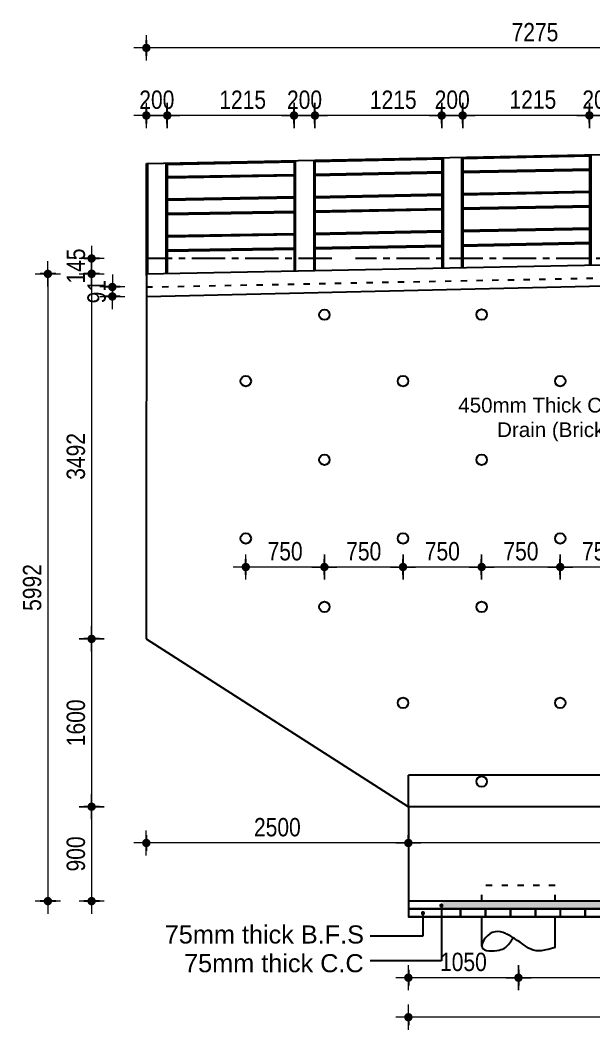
# Model space of a CAD drawing. Header units: millimetres. Extents: x -44822 to 222670, y -173707 to 25116.
# Drawn here: x -14387 to -8914, y 2751 to 12376 of the extents above; entities that cross this region are included whole.
import ezdxf

# ---------------------------------------------------------------- set-up
doc = ezdxf.new("R2010")
doc.units = ezdxf.units.MM
doc.header["$LTSCALE"] = 5
doc.header["$PDMODE"] = 2
doc.linetypes.add('ACAD_ISO03W100', pattern=[30, 12, -18])
doc.linetypes.add('CENTER', pattern=[50.8, 31.75, -6.35, 6.35, -6.35])
for name, color, linetype in [('Abutment W Line', 200, 'Continuous'), ('Extra Line', 70, 'Continuous'), ('Pile', 11, 'Continuous')]:
    doc.layers.add(name, color=color, linetype=linetype)
for name, color, linetype, lineweight in [('Dimision', 4, 'Continuous', 13), ('hatch', 7, 'Continuous', 0), ('Text', 7, 'Continuous', 0)]:
    doc.layers.add(name, color=color, linetype=linetype, lineweight=lineweight)
doc.styles.get("Standard").update_dxf_attribs({"font": 'ARIALN.TTF'})
doc.styles.add('style1', font='arial.ttf')
doc.dimstyles.new('ISO-125', dxfattribs={"dimtxt": 125, "dimasz": 1.2, "dimexe": 75, "dimexo": 75, "dimgap": 60, "dimtad": 1, "dimdec": 0, "dimtxsty": 'Standard', "dimblk": 'D_TIC', "dimcen": 52.5, "dimclrd": 256, "dimclre": 256, "dimclrt": 256, "dimadec": 0, "dimazin": 0, "dimtfac": 1, "dimtdec": 0, "dimtix": 1, "dimtmove": 0, "dimatfit": 3, "dimldrblk": 'DOT', "dimfxl": 75, "dimfxlon": 1, "dimlwd": -1, "dimarcsym": 0})
doc.dimstyles.get("Standard").update_dxf_attribs({"dimtxt": 250, "dimasz": 150, "dimexe": 80, "dimexo": 70, "dimgap": 30, "dimtad": 1, "dimdec": 0, "dimlfac": -1, "dimzin": 0, "dimdsep": 46, "dimtxsty": 'Standard', "dimcen": 600, "dimadec": 0, "dimazin": 0, "dimtfac": 1, "dimtdec": 0, "dimtix": 1, "dimtofl": 0, "dimtmove": 0, "dimatfit": 3, "dimfxl": 1, "dimtolj": 1, "dimtzin": 0, "dimarcsym": 0})

# ---------------------------------------------------------------- blocks, each defined once
blk = doc.blocks.new('D_TIC')
at = {"layer": 'Dimision', "ltscale": 5}
for p, q in [((0, 60), (0, -60)), ((-60, 0), (60, 0))]:
    blk.add_line(p, q, dxfattribs=at)
at = {"layer": 'Dimision', "ltscale": 5, "const_width": 20}
blk.add_lwpolyline([(-10, 0, 1), (10, 0, 1)], format="xyb", close=True, dxfattribs=at)
blk = doc.blocks.new('*D14')
at = {"layer": 'Defpoints', "color": 0, "lineweight": 50, "ltscale": 5, "transparency": 16777216}
for p in [(-9984.5, 7163), (-9984.5, 6874.4), (-9234.5, 6826.6)]:
    blk.add_point(p, dxfattribs=at)
at = {"layer": 'Dimision', "lineweight": -2, "ltscale": 5, "transparency": 16777216}
for p, q in [((-9984.5, 7088), (-9984.5, 7238)), ((-9234.5, 7088), (-9234.5, 7238))]:
    blk.add_line(p, q, dxfattribs=at)
at = {"layer": 'Dimision', "ltscale": 5, "transparency": 16777216}
blk.add_line((-9236.5, 7163), (-9982.5, 7163), dxfattribs=at)
at = {"layer": 'Dimision', "ltscale": 5, "transparency": 16777216, "xscale": 2, "yscale": 2, "zscale": 2, "rotation": 180}
blk.add_blockref('D_TIC', (-9984.5, 7163), dxfattribs=at)
at = {"layer": 'Dimision', "ltscale": 5, "transparency": 16777216, "xscale": 2, "yscale": 2, "zscale": 2}
blk.add_blockref('D_TIC', (-9234.5, 7163), dxfattribs=at)
at = {"layer": 'Dimision', "ltscale": 5, "transparency": 16777216, "insert": (-9609.5, 7312.4), "char_height": 175, "attachment_point": 5}
blk.add_mtext('750', dxfattribs=at)
blk = doc.blocks.new('_Dot')
at = {"color": 0, "linetype": 'ByBlock', "lineweight": -2}
blk.add_line((-0.5, 0), (-1, 0), dxfattribs=at)
at = {"color": 0, "linetype": 'ByBlock', "const_width": 0.5}
blk.add_lwpolyline([(-0.25, 0, 1), (0.25, 0, 1)], format="xyb", close=True, dxfattribs=at)
blk = doc.blocks.new('*D25')
at = {"layer": 'Defpoints', "color": 0, "lineweight": 50, "ltscale": 5, "transparency": 16777216}
for p in [(-5908.3, 4682.2), (-10683.4, 4532.2), (-10683.4, 4477.6)]:
    blk.add_point(p, dxfattribs=at)
at = {"layer": 'Dimision', "lineweight": -2, "ltscale": 5, "transparency": 16777216}
for p, q in [((-10683.4, 4532.2), (-10683.4, 4607.2)), ((-5908.3, 4607.2), (-5908.3, 4457.2))]:
    blk.add_line(p, q, dxfattribs=at)
at = {"layer": 'Dimision', "ltscale": 5, "transparency": 16777216}
blk.add_line((-5910.3, 4532.2), (-10681.4, 4532.2), dxfattribs=at)
at = {"layer": 'Dimision', "ltscale": 5, "transparency": 16777216, "xscale": 2, "yscale": 2, "zscale": 2, "rotation": 180}
blk.add_blockref('D_TIC', (-10683.4, 4532.2), dxfattribs=at)
at = {"layer": 'Dimision', "ltscale": 5, "transparency": 16777216, "xscale": 2, "yscale": 2, "zscale": 2}
blk.add_blockref('D_TIC', (-5908.3, 4532.2), dxfattribs=at)
at = {"layer": 'Dimision', "ltscale": 5, "transparency": 16777216, "insert": (-8295.9, 4681.1), "char_height": 175, "attachment_point": 5}
blk.add_mtext('4775', dxfattribs=at)
blk = doc.blocks.new('*D27')
at = {"layer": 'Defpoints', "color": 0, "lineweight": 50, "ltscale": 5, "transparency": 16777216}
for p in [(-13183.4, 12112), (-5938.5, 11778.3), (-13183.4, 10925.3)]:
    blk.add_point(p, dxfattribs=at)
at = {"layer": 'Dimision', "lineweight": -2, "ltscale": 5, "transparency": 16777216}
for p, q in [((-13183.4, 12037), (-13183.4, 12187)), ((-5938.5, 12037), (-5938.5, 12187))]:
    blk.add_line(p, q, dxfattribs=at)
at = {"layer": 'Dimision', "ltscale": 5, "transparency": 16777216}
blk.add_line((-5940.5, 12112), (-13181.4, 12112), dxfattribs=at)
at = {"layer": 'Dimision', "ltscale": 5, "transparency": 16777216, "xscale": 2, "yscale": 2, "zscale": 2, "rotation": 180}
blk.add_blockref('D_TIC', (-13183.4, 12112), dxfattribs=at)
at = {"layer": 'Dimision', "ltscale": 5, "transparency": 16777216, "xscale": 2, "yscale": 2, "zscale": 2}
blk.add_blockref('D_TIC', (-5938.5, 12112), dxfattribs=at)
at = {"layer": 'Dimision', "ltscale": 5, "transparency": 16777216, "insert": (-9476, 12261.3), "char_height": 175, "attachment_point": 5}
blk.add_mtext('7275', dxfattribs=at)
blk = doc.blocks.new('*D29')
at = {"layer": 'Defpoints', "color": 0, "lineweight": 50, "ltscale": 5, "transparency": 16777216}
for p in [(-11578.4, 4877.6), (-13705.6, 3977.6), (-11578.4, 3977.6)]:
    blk.add_point(p, dxfattribs=at)
at = {"layer": 'Dimision', "lineweight": -2, "ltscale": 5, "transparency": 16777216}
for p, q in [((-13630.6, 4877.6), (-13780.6, 4877.6)), ((-13630.6, 3977.6), (-13780.6, 3977.6))]:
    blk.add_line(p, q, dxfattribs=at)
at = {"layer": 'Dimision', "ltscale": 5, "transparency": 16777216}
blk.add_line((-13705.6, 4875.6), (-13705.6, 3979.6), dxfattribs=at)
at = {"layer": 'Dimision', "ltscale": 5, "transparency": 16777216, "xscale": 2, "yscale": 2, "zscale": 2}
for p, rotation in [((-13705.6, 4877.6), 90), ((-13705.6, 3977.6), 270)]:
    blk.add_blockref('D_TIC', p, dxfattribs=dict(at, rotation=rotation))
at = {"layer": 'Dimision', "ltscale": 5, "transparency": 16777216, "insert": (-13855, 4427.6), "char_height": 175, "attachment_point": 5, "rotation": 90}
blk.add_mtext('900', dxfattribs=at)
blk = doc.blocks.new('*D5')
at = {"layer": 'Defpoints', "color": 0, "lineweight": 50, "ltscale": 5, "transparency": 16777216}
for p in [(-12983.4, 11467.5), (-13183.4, 11129.3), (-12983.4, 11129.3)]:
    blk.add_point(p, dxfattribs=at)
at = {"layer": 'Dimision', "lineweight": -2, "ltscale": 5, "transparency": 16777216}
for p, q in [((-13183.4, 11392.5), (-13183.4, 11542.5)), ((-12983.4, 11392.5), (-12983.4, 11542.5))]:
    blk.add_line(p, q, dxfattribs=at)
at = {"layer": 'Dimision', "ltscale": 5, "transparency": 16777216}
blk.add_line((-13181.4, 11467.5), (-12985.4, 11467.5), dxfattribs=at)
at = {"layer": 'Dimision', "ltscale": 5, "transparency": 16777216, "xscale": 2, "yscale": 2, "zscale": 2, "rotation": 180}
blk.add_blockref('D_TIC', (-13183.4, 11467.5), dxfattribs=at)
at = {"layer": 'Dimision', "ltscale": 5, "transparency": 16777216, "xscale": 2, "yscale": 2, "zscale": 2}
blk.add_blockref('D_TIC', (-12983.4, 11467.5), dxfattribs=at)
at = {"layer": 'Dimision', "ltscale": 5, "transparency": 16777216, "insert": (-13083.4, 11616.9), "char_height": 175, "attachment_point": 5}
blk.add_mtext('200', dxfattribs=at)
blk = doc.blocks.new('*D8')
at = {"layer": 'Defpoints', "color": 0, "lineweight": 50, "ltscale": 5, "transparency": 16777216}
for p in [(-9633.4, 3506.4), (-6958.5, 3477.3), (-9633.4, 3247.5)]:
    blk.add_point(p, dxfattribs=at)
at = {"layer": 'Dimision', "lineweight": -2, "ltscale": 5, "transparency": 16777216}
for p, q in [((-9633.4, 3322.5), (-9633.4, 3172.5)), ((-6958.5, 3322.5), (-6958.5, 3172.5))]:
    blk.add_line(p, q, dxfattribs=at)
at = {"layer": 'Dimision', "ltscale": 5, "transparency": 16777216}
blk.add_line((-6960.5, 3247.5), (-9631.4, 3247.5), dxfattribs=at)
at = {"layer": 'Dimision', "ltscale": 5, "transparency": 16777216, "xscale": 2, "yscale": 2, "zscale": 2, "rotation": 180}
blk.add_blockref('D_TIC', (-9633.4, 3247.5), dxfattribs=at)
at = {"layer": 'Dimision', "ltscale": 5, "transparency": 16777216, "xscale": 2, "yscale": 2, "zscale": 2}
blk.add_blockref('D_TIC', (-6958.5, 3247.5), dxfattribs=at)
at = {"layer": 'Dimision', "ltscale": 5, "transparency": 16777216, "insert": (-8295.9, 3396.9), "char_height": 175, "attachment_point": 5}
blk.add_mtext('2675', dxfattribs=at)
blk = doc.blocks.new('*D9')
at = {"layer": 'Defpoints', "color": 0, "lineweight": 50, "ltscale": 5, "transparency": 16777216}
for p in [(-10683.4, 3506.4), (-9633.4, 3506.4), (-10683.4, 3247.5)]:
    blk.add_point(p, dxfattribs=at)
at = {"layer": 'Dimision', "lineweight": -2, "ltscale": 5, "transparency": 16777216}
for p, q in [((-10683.4, 3322.5), (-10683.4, 3172.5)), ((-9633.4, 3322.5), (-9633.4, 3172.5))]:
    blk.add_line(p, q, dxfattribs=at)
at = {"layer": 'Dimision', "ltscale": 5, "transparency": 16777216}
blk.add_line((-9635.4, 3247.5), (-10681.4, 3247.5), dxfattribs=at)
at = {"layer": 'Dimision', "ltscale": 5, "transparency": 16777216, "xscale": 2, "yscale": 2, "zscale": 2, "rotation": 180}
blk.add_blockref('D_TIC', (-10683.4, 3247.5), dxfattribs=at)
at = {"layer": 'Dimision', "ltscale": 5, "transparency": 16777216, "xscale": 2, "yscale": 2, "zscale": 2}
blk.add_blockref('D_TIC', (-9633.4, 3247.5), dxfattribs=at)
at = {"layer": 'Dimision', "ltscale": 5, "transparency": 16777216, "insert": (-10158.4, 3396.9), "char_height": 175, "attachment_point": 5}
blk.add_mtext('1050', dxfattribs=at)
blk = doc.blocks.new('*D11')
at = {"layer": 'Defpoints', "color": 0, "lineweight": 50, "ltscale": 5, "transparency": 16777216}
for p in [(-10683.4, 2966.8), (-4008.5, 2966.8), (-10683.4, 2870.9)]:
    blk.add_point(p, dxfattribs=at)
at = {"layer": 'Dimision', "lineweight": -2, "ltscale": 5, "transparency": 16777216}
for p, q in [((-10683.4, 2891.8), (-10683.4, 2795.9)), ((-4008.5, 2891.8), (-4008.5, 2795.9))]:
    blk.add_line(p, q, dxfattribs=at)
at = {"layer": 'Dimision', "ltscale": 5, "transparency": 16777216}
blk.add_line((-4010.5, 2870.9), (-10681.4, 2870.9), dxfattribs=at)
at = {"layer": 'Dimision', "ltscale": 5, "transparency": 16777216, "xscale": 2, "yscale": 2, "zscale": 2, "rotation": 180}
blk.add_blockref('D_TIC', (-10683.4, 2870.9), dxfattribs=at)
at = {"layer": 'Dimision', "ltscale": 5, "transparency": 16777216, "xscale": 2, "yscale": 2, "zscale": 2}
blk.add_blockref('D_TIC', (-4008.5, 2870.9), dxfattribs=at)
at = {"layer": 'Dimision', "ltscale": 5, "transparency": 16777216, "insert": (-7483.4, 3020.2), "char_height": 175, "attachment_point": 5}
blk.add_mtext('6675', dxfattribs=at)
blk = doc.blocks.new('*D48')
at = {"layer": 'Defpoints', "color": 0, "lineweight": 50, "ltscale": 5, "transparency": 16777216}
for p in [(-13256.4, 9957.6), (-13705.6, 6477.6), (-13256.3, 6477.6)]:
    blk.add_point(p, dxfattribs=at)
at = {"layer": 'Dimision', "lineweight": -2, "ltscale": 5, "transparency": 16777216}
for p, q in [((-13630.6, 9957.6), (-13780.6, 9957.6)), ((-13630.6, 6477.6), (-13780.6, 6477.6))]:
    blk.add_line(p, q, dxfattribs=at)
at = {"layer": 'Dimision', "ltscale": 5, "transparency": 16777216}
blk.add_line((-13705.6, 9955.6), (-13705.6, 6479.6), dxfattribs=at)
at = {"layer": 'Dimision', "ltscale": 5, "transparency": 16777216, "xscale": 2, "yscale": 2, "zscale": 2}
for p, rotation in [((-13705.6, 9957.6), 90), ((-13705.6, 6477.6), 270)]:
    blk.add_blockref('D_TIC', p, dxfattribs=dict(at, rotation=rotation))
at = {"layer": 'Dimision', "ltscale": 5, "transparency": 16777216, "insert": (-13855, 8217.6), "char_height": 175, "attachment_point": 5, "rotation": 90}
blk.add_mtext('3492', dxfattribs=at)
blk = doc.blocks.new('*D129')
at = {"layer": 'Defpoints', "color": 0, "lineweight": 50, "ltscale": 5, "transparency": 16777216}
for p in [(-11774.5, 11467.5), (-11774.5, 11133.1), (-11574.5, 11133.1)]:
    blk.add_point(p, dxfattribs=at)
at = {"layer": 'Dimision', "lineweight": -2, "ltscale": 5, "transparency": 16777216}
for p, q in [((-11774.5, 11392.5), (-11774.5, 11542.5)), ((-11574.5, 11392.5), (-11574.5, 11542.5))]:
    blk.add_line(p, q, dxfattribs=at)
at = {"layer": 'Dimision', "ltscale": 5, "transparency": 16777216}
blk.add_line((-11576.5, 11467.5), (-11772.5, 11467.5), dxfattribs=at)
at = {"layer": 'Dimision', "ltscale": 5, "transparency": 16777216, "xscale": 2, "yscale": 2, "zscale": 2, "rotation": 180}
blk.add_blockref('D_TIC', (-11774.5, 11467.5), dxfattribs=at)
at = {"layer": 'Dimision', "ltscale": 5, "transparency": 16777216, "xscale": 2, "yscale": 2, "zscale": 2}
blk.add_blockref('D_TIC', (-11574.5, 11467.5), dxfattribs=at)
at = {"layer": 'Dimision', "ltscale": 5, "transparency": 16777216, "insert": (-11674.5, 11616.9), "char_height": 175, "attachment_point": 5}
blk.add_mtext('200', dxfattribs=at)
blk = doc.blocks.new('*D154')
at = {"layer": 'Defpoints', "color": 0, "lineweight": 50, "ltscale": 5, "transparency": 16777216}
for p in [(-13183.5, 5203.5), (-10683.5, 4877.6), (-13183.5, 4532.2)]:
    blk.add_point(p, dxfattribs=at)
at = {"layer": 'Dimision', "lineweight": -2, "ltscale": 5, "transparency": 16777216}
for p, q in [((-13183.5, 4607.2), (-13183.5, 4457.2)), ((-10683.5, 4607.2), (-10683.5, 4457.2))]:
    blk.add_line(p, q, dxfattribs=at)
at = {"layer": 'Dimision', "ltscale": 5, "transparency": 16777216}
blk.add_line((-10685.5, 4532.2), (-13181.5, 4532.2), dxfattribs=at)
at = {"layer": 'Dimision', "ltscale": 5, "transparency": 16777216, "xscale": 2, "yscale": 2, "zscale": 2, "rotation": 180}
blk.add_blockref('D_TIC', (-13183.5, 4532.2), dxfattribs=at)
at = {"layer": 'Dimision', "ltscale": 5, "transparency": 16777216, "xscale": 2, "yscale": 2, "zscale": 2}
blk.add_blockref('D_TIC', (-10683.5, 4532.2), dxfattribs=at)
at = {"layer": 'Dimision', "ltscale": 5, "transparency": 16777216, "insert": (-11933.5, 4681.5), "char_height": 175, "attachment_point": 5}
blk.add_mtext('2500', dxfattribs=at)
blk = doc.blocks.new('*D168')
at = {"layer": 'Defpoints', "color": 0, "lineweight": 50, "ltscale": 5, "transparency": 16777216}
for p in [(-9234.5, 7163), (-9234.5, 6874.4), (-8484.5, 6826.6)]:
    blk.add_point(p, dxfattribs=at)
at = {"layer": 'Dimision', "lineweight": -2, "ltscale": 5, "transparency": 16777216}
for p, q in [((-9234.5, 7088), (-9234.5, 7238)), ((-8484.5, 7088), (-8484.5, 7238))]:
    blk.add_line(p, q, dxfattribs=at)
at = {"layer": 'Dimision', "ltscale": 5, "transparency": 16777216}
blk.add_line((-8486.5, 7163), (-9232.5, 7163), dxfattribs=at)
at = {"layer": 'Dimision', "ltscale": 5, "transparency": 16777216, "xscale": 2, "yscale": 2, "zscale": 2, "rotation": 180}
blk.add_blockref('D_TIC', (-9234.5, 7163), dxfattribs=at)
at = {"layer": 'Dimision', "ltscale": 5, "transparency": 16777216, "xscale": 2, "yscale": 2, "zscale": 2}
blk.add_blockref('D_TIC', (-8484.5, 7163), dxfattribs=at)
at = {"layer": 'Dimision', "ltscale": 5, "transparency": 16777216, "insert": (-8859.5, 7312.4), "char_height": 175, "attachment_point": 5}
blk.add_mtext('750', dxfattribs=at)
blk = doc.blocks.new('*D174')
at = {"layer": 'Defpoints', "color": 0, "lineweight": 50, "ltscale": 5, "transparency": 16777216}
for p in [(-8956.5, 11468.1), (-8756.5, 11133.7), (-8956.5, 11059.8)]:
    blk.add_point(p, dxfattribs=at)
at = {"layer": 'Dimision', "lineweight": -2, "ltscale": 5, "transparency": 16777216}
for p, q in [((-8956.5, 11393.1), (-8956.5, 11543.1)), ((-8756.5, 11393.1), (-8756.5, 11543.1))]:
    blk.add_line(p, q, dxfattribs=at)
at = {"layer": 'Dimision', "ltscale": 5, "transparency": 16777216}
blk.add_line((-8758.5, 11468.1), (-8954.5, 11468.1), dxfattribs=at)
at = {"layer": 'Dimision', "ltscale": 5, "transparency": 16777216, "xscale": 2, "yscale": 2, "zscale": 2, "rotation": 180}
blk.add_blockref('D_TIC', (-8956.5, 11468.1), dxfattribs=at)
at = {"layer": 'Dimision', "ltscale": 5, "transparency": 16777216, "xscale": 2, "yscale": 2, "zscale": 2}
blk.add_blockref('D_TIC', (-8756.5, 11468.1), dxfattribs=at)
at = {"layer": 'Dimision', "ltscale": 5, "transparency": 16777216, "insert": (-8856.5, 11617.5), "char_height": 175, "attachment_point": 5}
blk.add_mtext('200', dxfattribs=at)
blk = doc.blocks.new('*D175')
at = {"layer": 'Defpoints', "color": 0, "lineweight": 50, "ltscale": 5, "transparency": 16777216}
for p in [(-10365.5, 11467.5), (-10165.5, 11133.1), (-10365.5, 11059.2)]:
    blk.add_point(p, dxfattribs=at)
at = {"layer": 'Dimision', "lineweight": -2, "ltscale": 5, "transparency": 16777216}
for p, q in [((-10365.5, 11392.5), (-10365.5, 11542.5)), ((-10165.5, 11392.5), (-10165.5, 11542.5))]:
    blk.add_line(p, q, dxfattribs=at)
at = {"layer": 'Dimision', "ltscale": 5, "transparency": 16777216}
blk.add_line((-10167.5, 11467.5), (-10363.5, 11467.5), dxfattribs=at)
at = {"layer": 'Dimision', "ltscale": 5, "transparency": 16777216, "xscale": 2, "yscale": 2, "zscale": 2, "rotation": 180}
blk.add_blockref('D_TIC', (-10365.5, 11467.5), dxfattribs=at)
at = {"layer": 'Dimision', "ltscale": 5, "transparency": 16777216, "xscale": 2, "yscale": 2, "zscale": 2}
blk.add_blockref('D_TIC', (-10165.5, 11467.5), dxfattribs=at)
at = {"layer": 'Dimision', "ltscale": 5, "transparency": 16777216, "insert": (-10265.5, 11616.9), "char_height": 175, "attachment_point": 5}
blk.add_mtext('200', dxfattribs=at)
blk = doc.blocks.new('*D176')
at = {"layer": 'Defpoints', "color": 0, "lineweight": 50, "ltscale": 5, "transparency": 16777216}
for p in [(-12983.4, 11467.5), (-12983.4, 11129.3), (-11774.5, 11133.1)]:
    blk.add_point(p, dxfattribs=at)
at = {"layer": 'Dimision', "lineweight": -2, "ltscale": 5, "transparency": 16777216}
for p, q in [((-12983.4, 11392.5), (-12983.4, 11542.5)), ((-11774.5, 11392.5), (-11774.5, 11542.5))]:
    blk.add_line(p, q, dxfattribs=at)
at = {"layer": 'Dimision', "ltscale": 5, "transparency": 16777216}
blk.add_line((-11776.5, 11467.5), (-12981.4, 11467.5), dxfattribs=at)
at = {"layer": 'Dimision', "ltscale": 5, "transparency": 16777216, "xscale": 2, "yscale": 2, "zscale": 2, "rotation": 180}
blk.add_blockref('D_TIC', (-12983.4, 11467.5), dxfattribs=at)
at = {"layer": 'Dimision', "ltscale": 5, "transparency": 16777216, "xscale": 2, "yscale": 2, "zscale": 2}
blk.add_blockref('D_TIC', (-11774.5, 11467.5), dxfattribs=at)
at = {"layer": 'Dimision', "ltscale": 5, "transparency": 16777216, "insert": (-12264.4, 11616.9), "char_height": 175, "attachment_point": 5}
blk.add_mtext('1215', dxfattribs=at)
blk = doc.blocks.new('*D182')
at = {"layer": 'Defpoints', "color": 0, "lineweight": 50, "ltscale": 5, "transparency": 16777216}
for p in [(-10734.5, 7163), (-10734.5, 6874.4), (-9984.5, 6826.6)]:
    blk.add_point(p, dxfattribs=at)
at = {"layer": 'Dimision', "lineweight": -2, "ltscale": 5, "transparency": 16777216}
for p, q in [((-10734.5, 7088), (-10734.5, 7238)), ((-9984.5, 7088), (-9984.5, 7238))]:
    blk.add_line(p, q, dxfattribs=at)
at = {"layer": 'Dimision', "ltscale": 5, "transparency": 16777216}
blk.add_line((-9986.5, 7163), (-10732.5, 7163), dxfattribs=at)
at = {"layer": 'Dimision', "ltscale": 5, "transparency": 16777216, "xscale": 2, "yscale": 2, "zscale": 2, "rotation": 180}
blk.add_blockref('D_TIC', (-10734.5, 7163), dxfattribs=at)
at = {"layer": 'Dimision', "ltscale": 5, "transparency": 16777216, "xscale": 2, "yscale": 2, "zscale": 2}
blk.add_blockref('D_TIC', (-9984.5, 7163), dxfattribs=at)
at = {"layer": 'Dimision', "ltscale": 5, "transparency": 16777216, "insert": (-10359.5, 7312.4), "char_height": 175, "attachment_point": 5}
blk.add_mtext('750', dxfattribs=at)
blk = doc.blocks.new('*D183')
at = {"layer": 'Defpoints', "color": 0, "lineweight": 50, "ltscale": 5, "transparency": 16777216}
for p in [(-11484.5, 7163), (-11484.5, 6874.4), (-10734.5, 6826.6)]:
    blk.add_point(p, dxfattribs=at)
at = {"layer": 'Dimision', "lineweight": -2, "ltscale": 5, "transparency": 16777216}
for p, q in [((-11484.5, 7088), (-11484.5, 7238)), ((-10734.5, 7088), (-10734.5, 7238))]:
    blk.add_line(p, q, dxfattribs=at)
at = {"layer": 'Dimision', "ltscale": 5, "transparency": 16777216}
blk.add_line((-10736.5, 7163), (-11482.5, 7163), dxfattribs=at)
at = {"layer": 'Dimision', "ltscale": 5, "transparency": 16777216, "xscale": 2, "yscale": 2, "zscale": 2, "rotation": 180}
blk.add_blockref('D_TIC', (-11484.5, 7163), dxfattribs=at)
at = {"layer": 'Dimision', "ltscale": 5, "transparency": 16777216, "xscale": 2, "yscale": 2, "zscale": 2}
blk.add_blockref('D_TIC', (-10734.5, 7163), dxfattribs=at)
at = {"layer": 'Dimision', "ltscale": 5, "transparency": 16777216, "insert": (-11109.5, 7312.4), "char_height": 175, "attachment_point": 5}
blk.add_mtext('750', dxfattribs=at)
blk = doc.blocks.new('*D184')
at = {"layer": 'Defpoints', "color": 0, "lineweight": 50, "ltscale": 5, "transparency": 16777216}
for p in [(-12234.5, 7163), (-12234.5, 6874.4), (-11484.5, 6826.6)]:
    blk.add_point(p, dxfattribs=at)
at = {"layer": 'Dimision', "lineweight": -2, "ltscale": 5, "transparency": 16777216}
for p, q in [((-12234.5, 7088), (-12234.5, 7238)), ((-11484.5, 7088), (-11484.5, 7238))]:
    blk.add_line(p, q, dxfattribs=at)
at = {"layer": 'Dimision', "ltscale": 5, "transparency": 16777216}
blk.add_line((-11486.5, 7163), (-12232.5, 7163), dxfattribs=at)
at = {"layer": 'Dimision', "ltscale": 5, "transparency": 16777216, "xscale": 2, "yscale": 2, "zscale": 2, "rotation": 180}
blk.add_blockref('D_TIC', (-12234.5, 7163), dxfattribs=at)
at = {"layer": 'Dimision', "ltscale": 5, "transparency": 16777216, "xscale": 2, "yscale": 2, "zscale": 2}
blk.add_blockref('D_TIC', (-11484.5, 7163), dxfattribs=at)
at = {"layer": 'Dimision', "ltscale": 5, "transparency": 16777216, "insert": (-11859.5, 7312.4), "char_height": 175, "attachment_point": 5}
blk.add_mtext('750', dxfattribs=at)
blk = doc.blocks.new('*D185')
at = {"layer": 'Defpoints', "color": 0, "lineweight": 50, "ltscale": 5, "transparency": 16777216}
for p in [(-13256.3, 6477.6), (-13705.6, 4877.6), (-13256.3, 4877.6)]:
    blk.add_point(p, dxfattribs=at)
at = {"layer": 'Dimision', "lineweight": -2, "ltscale": 5, "transparency": 16777216}
for p, q in [((-13630.6, 6477.6), (-13780.6, 6477.6)), ((-13630.6, 4877.6), (-13780.6, 4877.6))]:
    blk.add_line(p, q, dxfattribs=at)
at = {"layer": 'Dimision', "ltscale": 5, "transparency": 16777216}
blk.add_line((-13705.6, 6475.6), (-13705.6, 4879.6), dxfattribs=at)
at = {"layer": 'Dimision', "ltscale": 5, "transparency": 16777216, "xscale": 2, "yscale": 2, "zscale": 2}
for p, rotation in [((-13705.6, 6477.6), 90), ((-13705.6, 4877.6), 270)]:
    blk.add_blockref('D_TIC', p, dxfattribs=dict(at, rotation=rotation))
at = {"layer": 'Dimision', "ltscale": 5, "transparency": 16777216, "insert": (-13855, 5677.6), "char_height": 175, "attachment_point": 5, "rotation": 90}
blk.add_mtext('1600', dxfattribs=at)
blk = doc.blocks.new('*D195')
at = {"layer": 'Defpoints', "color": 0, "lineweight": 50, "ltscale": 5, "transparency": 16777216}
for p in [(-13256.2, 10104.6), (-13705.6, 9959.6), (-13256.2, 9959.6)]:
    blk.add_point(p, dxfattribs=at)
at = {"layer": 'Dimision', "ltscale": 5, "transparency": 16777216}
for p, q in [((-13705.6, 10106.6), (-13705.6, 10108.6)), ((-13705.6, 10104.6), (-13705.6, 9959.6)), ((-13705.6, 9957.6), (-13705.6, 9955.6))]:
    blk.add_line(p, q, dxfattribs=at)
at = {"layer": 'Dimision', "lineweight": -2, "ltscale": 5, "transparency": 16777216}
for p, q in [((-13630.6, 10104.6), (-13780.6, 10104.6)), ((-13630.6, 9959.6), (-13780.6, 9959.6))]:
    blk.add_line(p, q, dxfattribs=at)
at = {"layer": 'Dimision', "ltscale": 5, "transparency": 16777216, "xscale": 2, "yscale": 2, "zscale": 2}
for p, rotation in [((-13705.6, 10104.6), 270), ((-13705.6, 9959.6), 90)]:
    blk.add_blockref('D_TIC', p, dxfattribs=dict(at, rotation=rotation))
at = {"layer": 'Dimision', "ltscale": 5, "transparency": 16777216, "insert": (-13855, 10032.1), "char_height": 175, "attachment_point": 5, "rotation": 90}
blk.add_mtext('145', dxfattribs=at)
blk = doc.blocks.new('*D197')
at = {"layer": 'Defpoints', "color": 0, "lineweight": 50, "ltscale": 5, "transparency": 16777216}
for p in [(-10165.5, 11468.1), (-10165.5, 11144.4), (-8956.5, 11059.8)]:
    blk.add_point(p, dxfattribs=at)
at = {"layer": 'Dimision', "lineweight": -2, "ltscale": 5, "transparency": 16777216}
for p, q in [((-10165.5, 11393.1), (-10165.5, 11543.1)), ((-8956.5, 11393.1), (-8956.5, 11543.1))]:
    blk.add_line(p, q, dxfattribs=at)
at = {"layer": 'Dimision', "ltscale": 5, "transparency": 16777216}
blk.add_line((-8958.5, 11468.1), (-10163.5, 11468.1), dxfattribs=at)
at = {"layer": 'Dimision', "ltscale": 5, "transparency": 16777216, "xscale": 2, "yscale": 2, "zscale": 2, "rotation": 180}
blk.add_blockref('D_TIC', (-10165.5, 11468.1), dxfattribs=at)
at = {"layer": 'Dimision', "ltscale": 5, "transparency": 16777216, "xscale": 2, "yscale": 2, "zscale": 2}
blk.add_blockref('D_TIC', (-8956.5, 11468.1), dxfattribs=at)
at = {"layer": 'Dimision', "ltscale": 5, "transparency": 16777216, "insert": (-9496, 11617.5), "char_height": 175, "attachment_point": 5}
blk.add_mtext('1215', dxfattribs=at)
blk = doc.blocks.new('*D198')
at = {"layer": 'Defpoints', "color": 0, "lineweight": 50, "ltscale": 5, "transparency": 16777216}
for p in [(-11574.5, 11467.5), (-11574.5, 11144.4), (-10365.5, 11059.2)]:
    blk.add_point(p, dxfattribs=at)
at = {"layer": 'Dimision', "lineweight": -2, "ltscale": 5, "transparency": 16777216}
for p, q in [((-11574.5, 11392.5), (-11574.5, 11542.5)), ((-10365.5, 11392.5), (-10365.5, 11542.5))]:
    blk.add_line(p, q, dxfattribs=at)
at = {"layer": 'Dimision', "ltscale": 5, "transparency": 16777216}
blk.add_line((-10367.5, 11467.5), (-11572.5, 11467.5), dxfattribs=at)
at = {"layer": 'Dimision', "ltscale": 5, "transparency": 16777216, "xscale": 2, "yscale": 2, "zscale": 2, "rotation": 180}
blk.add_blockref('D_TIC', (-11574.5, 11467.5), dxfattribs=at)
at = {"layer": 'Dimision', "ltscale": 5, "transparency": 16777216, "xscale": 2, "yscale": 2, "zscale": 2}
blk.add_blockref('D_TIC', (-10365.5, 11467.5), dxfattribs=at)
at = {"layer": 'Dimision', "ltscale": 5, "transparency": 16777216, "insert": (-10828, 11616.9), "char_height": 175, "attachment_point": 5}
blk.add_mtext('1215', dxfattribs=at)
blk = doc.blocks.new('*D247')
at = {"layer": 'Defpoints', "color": 0, "lineweight": 50, "ltscale": 5, "transparency": 16777216}
for p in [(-13507.8, 9832.6), (-13183.4, 9832.6), (-13183.4, 9742.6)]:
    blk.add_point(p, dxfattribs=at)
at = {"layer": 'Dimision', "lineweight": -2, "ltscale": 5, "transparency": 16777216}
for p, q in [((-13432.8, 9832.6), (-13582.8, 9832.6)), ((-13432.8, 9742.6), (-13582.8, 9742.6))]:
    blk.add_line(p, q, dxfattribs=at)
at = {"layer": 'Dimision', "ltscale": 5, "transparency": 16777216}
for p, q in [((-13507.8, 9834.6), (-13507.8, 9836.6)), ((-13507.8, 9742.6), (-13507.8, 9832.6)), ((-13507.8, 9740.6), (-13507.8, 9738.6))]:
    blk.add_line(p, q, dxfattribs=at)
at = {"layer": 'Dimision', "ltscale": 5, "transparency": 16777216, "xscale": 2, "yscale": 2, "zscale": 2}
for p, rotation in [((-13507.8, 9832.6), 270), ((-13507.8, 9742.6), 90)]:
    blk.add_blockref('D_TIC', p, dxfattribs=dict(at, rotation=rotation))
at = {"layer": 'Dimision', "ltscale": 5, "transparency": 16777216, "insert": (-13657.2, 9787.6), "char_height": 175, "attachment_point": 5, "rotation": 90}
blk.add_mtext('91', dxfattribs=at)
blk = doc.blocks.new('*D290')
at = {"layer": 'Defpoints', "color": 0, "lineweight": 50, "ltscale": 5, "transparency": 16777216}
for p in [(-13675.9, 9957.6), (-14122.9, 3977.6), (-13705.6, 3977.6)]:
    blk.add_point(p, dxfattribs=at)
at = {"layer": 'Dimision', "lineweight": -2, "ltscale": 5, "transparency": 16777216}
for p, q in [((-14047.9, 9957.6), (-14197.9, 9957.6)), ((-14047.9, 3977.6), (-14197.9, 3977.6))]:
    blk.add_line(p, q, dxfattribs=at)
at = {"layer": 'Dimision', "ltscale": 5, "transparency": 16777216}
blk.add_line((-14122.9, 9955.6), (-14122.9, 3979.6), dxfattribs=at)
at = {"layer": 'Dimision', "ltscale": 5, "transparency": 16777216, "xscale": 2, "yscale": 2, "zscale": 2}
for p, rotation in [((-14122.9, 9957.6), 90), ((-14122.9, 3977.6), 270)]:
    blk.add_blockref('D_TIC', p, dxfattribs=dict(at, rotation=rotation))
at = {"layer": 'Dimision', "ltscale": 5, "transparency": 16777216, "insert": (-14272.2, 6967.6), "char_height": 175, "attachment_point": 5, "rotation": 90}
blk.add_mtext('5992', dxfattribs=at)

msp = doc.modelspace()

# ---------------------------------------------------------------- hatches: boundary and pattern name
at = {"layer": 'hatch', "lineweight": 15}
h = msp.add_hatch(dxfattribs=at)
h.set_pattern_fill('AR-CONC', color=256, style=0)
h.set_pattern_definition([(50, (50, 817.83), (182.1847, -15.939), [19.05, -209.55]), (355, (50, 817.83), (-35.2428, 191.0566), [15.24, -167.64]), (100.451, (65.18, 816.5), (146.9425, 175.1167), [16.19, -178.09]), (46.1842, (50, 868.63), (271.079, -42.0423), [28.575, -314.325]), (96.6356, (72.6, 865.13), (237.404, 247.4256), [24.285, -267.135]), (351.184, (50, 868.63), (237.4046, 247.425), [22.86, -251.46]), (21, (75.4, 855.93), (151.6149, -102.2655), [19.05, -209.55]), (326, (75.4, 855.93), (61.802, 184.188), [15.24, -167.64]), (71.4514, (88.03, 847.4), (213.4165, 81.923), [16.19, -178.09]), (37.5, (50, 817.83), (3.0886, 84.55504), [0, -165.608, 0, -170.18, 0, -168.275]), (7.5, (50, 817.83), (66.8197, 100.1806), [0, -97.028, 0, -161.798, 0, -64.135]), (327.5, (-6.64, 817.83), (135.5906, -5.72874), [0, -63.5, 0, -198.12, 0, -262.89]), (317.5, (-32.04, 817.83), (148.1292, 25.4265), [0, -82.55, 0, -131.572, 0, -186.69])])
h.paths.add_polyline_path([(-7308.5, 3977.6), (-7308.5, 3902.6), (-10358.4, 3902.6), (-10358.4, 3977.6)])
h.paths.add_polyline_path([(-4908.5, 3977.6), (-4908.5, 3902.6), (-6608.5, 3902.6), (-6608.5, 3977.6)])
h.paths.add_polyline_path([(-4208.5, 3902.6), (-4208.5, 3977.6), (-3958.5, 3977.6), (-3958.5, 3902.6)])
h = msp.add_hatch(dxfattribs=at)
h.set_pattern_fill('LINE', color=256, scale=75, angle=90, style=0)
h.set_pattern_definition([(90, (50, 817.83), (-238.125, 1e-14), [])])
h.paths.add_polyline_path([(-7308.5, 3902.6), (-7308.5, 3827.6), (-10358.4, 3827.6), (-10358.4, 3902.6)])
h.paths.add_polyline_path([(-4908.5, 3902.6), (-4908.5, 3827.6), (-6608.5, 3827.6), (-6608.5, 3902.6)])
h.paths.add_polyline_path([(-4208.5, 3827.6), (-4208.5, 3902.6), (-4158.5, 3902.6), (-4158.5, 3827.6)])
h = msp.add_hatch(dxfattribs=at)
h.set_pattern_fill('LINE', color=256, scale=75, angle=90, style=0)
h.set_pattern_definition([(90, (59.24, 817.83), (-238.125, 1e-14), [])])
h.paths.add_polyline_path([(-7308.5, 3902.6), (-7308.5, 3827.6), (-10358.4, 3827.6), (-10358.4, 3902.6)])
h.paths.add_polyline_path([(-4908.5, 3902.6), (-4908.5, 3827.6), (-6608.5, 3827.6), (-6608.5, 3902.6)])
h.paths.add_polyline_path([(-4208.5, 3827.6), (-4208.5, 3902.6), (-3958.5, 3902.6), (-3958.5, 3827.6)])

# ---------------------------------------------------------------- linework, layer by layer
at = {"layer": 'Abutment W Line'}
for p, q in [((-13183.4, 11009.6), (-5908.5, 11153.3)), ((-10178, 11057.4), (-8944, 11082.9)), ((-8956.5, 11091.4), (-8956.5, 10043.1)), ((-8944, 11091.6), (-8944, 10043.4)), ((-13183.4, 11009.6), (-13183.5, 6477.6)), ((-13183.4, 9941.3), (-13183.4, 11009.6)), ((-13183.4, 11009.6), (-13183.4, 9941.3)), ((-13170.9, 11009.6), (-13170.9, 9959.9)), ((-12995.9, 11009.6), (-12995.9, 9962.9)), ((-12983.4, 11001.1), (-11762, 11025.6)), ((-12983.4, 11009.6), (-12983.4, 9963.1)), ((-11774.5, 11033.6), (-11774.5, 9983.9)), ((-11762, 11033.8), (-11762, 9984.1)), ((-11587, 11029.1), (-10353, 11054)), ((-11587, 11037.3), (-11587, 9987.6)), ((-11574.5, 11037.5), (-11574.5, 9987.8)), ((-10365.5, 11061.5), (-10365.5, 10014.2)), ((-10353, 11061.8), (-10353, 10014.4)), ((-10178, 11065.2), (-10178, 10017.9)), ((-10165.5, 11065.5), (-10165.5, 10018.1)), ((-12983.4, 10886.7), (-11762, 10906.6)), ((-12983.4, 10874.2), (-11762, 10894.1)), ((-11587, 10908.6), (-10353, 10932.4)), ((-11587, 10896.1), (-10353, 10919.8)), ((-10178, 10935.8), (-8944, 10960.2)), ((-10178, 10923.3), (-8944, 10947.7)), ((-12983.4, 10674.2), (-11762, 10694.1)), ((-11587, 10696), (-10353, 10719.8)), ((-11587, 10683.5), (-10353, 10707.3)), ((-10178, 10723.3), (-8944, 10747.7)), ((-10178, 10710.8), (-8944, 10735.2)), ((-12983.4, 10661.7), (-11762, 10681.6)), ((-10178, 10585.8), (-8944, 10610.1)), ((-10178, 10573.3), (-8944, 10597.6)), ((-12983.4, 10536.7), (-11762, 10556.5)), ((-12983.4, 10524.2), (-11762, 10544)), ((-11587, 10558.5), (-10353, 10582.3)), ((-11587, 10546), (-10353, 10569.8)), ((-10178, 10373.2), (-8944, 10397.6)), ((-12983.4, 10324.1), (-11762, 10344)), ((-12983.4, 10311.6), (-11762, 10331.5)), ((-11587, 10346), (-10353, 10369.7)), ((-11587, 10333.5), (-10353, 10357.2)), ((-10178, 10360.7), (-8944, 10385.1)), ((-12983.4, 10186.6), (-11762, 10206.5)), ((-11587, 10208.4), (-10353, 10232.2)), ((-11587, 10195.9), (-10353, 10219.7)), ((-10178, 10235.7), (-8944, 10260.1)), ((-10178, 10223.2), (-8944, 10247.6)), ((-12983.4, 10174.1), (-11762, 10194)), ((-13183.4, 9959.6), (-5908.5, 10103.1)), ((-13183.4, 9742.6), (-6258.5, 9904)), ((-13183.5, 6477.6), (-10683.5, 4877.6)), ((-10683.5, 4877.6), (-10683.4, 3827.6)), ((-6208.3, 4877.6), (-10683.5, 4877.6)), ((-6208.3, 4877.6), (-10683.5, 4877.6)), ((-7308.5, 3977.6), (-10683.4, 3977.6)), ((-7308.5, 3902.6), (-10683.4, 3902.6)), ((-7308.5, 3827.6), (-10683.4, 3827.6))]:
    msp.add_line(p, q, dxfattribs=at)
at = {"layer": 'Abutment W Line', "linetype": 'ACAD_ISO03W100'}
msp.add_line((-13183.4, 9832.6), (-5908.5, 9977.2), dxfattribs=at)
at = {"layer": 'Abutment W Line'}
for points in [[(-5908.3, 5177.6), (-10683.5, 5177.6)], [(-10683.5, 4877.6), (-10683.5, 5177.6)], [(-7308.5, 3977.6), (-10683.4, 3977.6), (-10683.4, 3902.6), (-7308.5, 3902.6)], [(-7308.5, 3902.6), (-10683.4, 3902.6), (-10683.4, 3827.6), (-7308.5, 3827.6)]]:
    msp.add_lwpolyline(points, dxfattribs=at)
at = {"layer": 'Extra Line', "linetype": 'CENTER', "ltscale": 2}
for points in [[(-11414.5, 10104.6), (-13183.4, 10104.6)], [(-5908.5, 10104.6), (-11189.5, 10104.6)]]:
    msp.add_lwpolyline(points, dxfattribs=at)
at = {"layer": 'Extra Line'}
for centre in [(-11484.5, 9568.1), (-9984.5, 9570.1), (-12234.5, 8935.1), (-10734.5, 8935.1), (-9234.5, 8935.1), (-11484.5, 8185.1), (-9984.5, 8185.1), (-12234.5, 7435.1), (-10734.5, 7435.1), (-9234.5, 7435.1), (-11484.5, 6783.1), (-9984.5, 6783.1), (-10734.5, 5868.1), (-9234.5, 5868.1), (-9984.5, 5118.1)]:
    msp.add_circle(centre, 50, dxfattribs=at)
at = {"layer": 'Pile', "linetype": 'ACAD_ISO03W100'}
for p, q in [((-9283.4, 4127.6), (-9983.4, 4127.6)), ((-9983.4, 3977.6), (-9983.4, 4127.6)), ((-9283.4, 3977.6), (-9283.4, 4127.6))]:
    msp.add_line(p, q, dxfattribs=at)
at = {"layer": 'Pile'}
for p, q in [((-9983.4, 3549.1), (-9983.4, 3827.6)), ((-9283.4, 3535.5), (-9283.4, 3827.6))]:
    msp.add_line(p, q, dxfattribs=at)
msp.add_spline([(-9283.4, 3535.5), (-9370.6, 3512.3), (-9492.9, 3509.3), (-9578.8, 3558.6), (-9684.6, 3628.8), (-9779.7, 3677.9), (-9883.2, 3677.9), (-9980.1, 3535.4), (-9817, 3511.1), (-9758.1, 3535.5), (-9684.6, 3628.8)], degree=3, dxfattribs=at)

# ---------------------------------------------------------------- texts
at = {"layer": 'Text', "linetype": 'ByBlock', "insert": (-7496.2, 8567.8), "char_height": 140.25, "width": 3215.194, "attachment_point": 6, "style": 'style1'}
msp.add_mtext('450mm Thick Continuous Back Drain (Brick Chips & Sand)', dxfattribs=at)
at = {"layer": 'Text', "linetype": 'ByBlock', "char_height": 172.5, "attachment_point": 5, "style": 'style1'}
for s, insert in [('75mm thick B.F.S', (-12057.3, 3658.7)), ('75mm thick C.C', (-11966.7, 3384.7))]:
    msp.add_mtext(s, dxfattribs=dict(at, insert=insert))

# ---------------------------------------------------------------- dimensions: what is measured, and where the dimension line sits
at = {"layer": 'Dimision', "ltscale": 5}
for base, p1, p2, text, picture, middle in [((-13183.4, 12112), (-5938.5, 11778.3), (-13183.4, 10925.3), '7275', '*D27', (-9476, 12112)), ((-12983.4, 11467.5), (-11774.5, 11133.1), (-12983.4, 11129.3), '1215', '*D176', (-12264.4, 11467.5)), ((-11574.5, 11467.5), (-10365.5, 11059.2), (-11574.5, 11144.4), '1215', '*D198', (-10828, 11467.5)), ((-10165.5, 11468.1), (-8956.5, 11059.8), (-10165.5, 11144.4), '1215', '*D197', (-9496, 11468.1))]:
    dim = msp.add_linear_dim(base=base, p1=p1, p2=p2, angle=180, text=text, dimstyle='ISO-125', override={"dimtxt": 175, "dimasz": 2}, dxfattribs=at)
    dim.commit()
    dim.dimension.update_dxf_attribs({"geometry": picture, "text_midpoint": middle, "dimtype": 160})
for base, p1, p2, angle, picture, middle in [((-12983.4, 11467.5), (-13183.4, 11129.3), (-12983.4, 11129.3), 0, '*D5', (-13083.4, 11467.5)), ((-11774.5, 11467.5), (-11574.5, 11133.1), (-11774.5, 11133.1), 180, '*D129', (-11674.5, 11467.5)), ((-10365.5, 11467.5), (-10165.5, 11133.1), (-10365.5, 11059.2), 180, '*D175', (-10265.5, 11467.5)), ((-8956.5, 11468.1), (-8756.5, 11133.7), (-8956.5, 11059.8), 180, '*D174', (-8856.5, 11468.1)), ((-12234.5, 7163), (-11484.5, 6826.6), (-12234.5, 6874.4), 180, '*D184', (-11859.5, 7163)), ((-11484.5, 7163), (-10734.5, 6826.6), (-11484.5, 6874.4), 180, '*D183', (-11109.5, 7163)), ((-10734.5, 7163), (-9984.5, 6826.6), (-10734.5, 6874.4), 180, '*D182', (-10359.5, 7163)), ((-9984.5, 7163), (-9234.5, 6826.6), (-9984.5, 6874.4), 180, '*D14', (-9609.5, 7163)), ((-9234.5, 7163), (-8484.5, 6826.6), (-9234.5, 6874.4), 180, '*D168', (-8859.5, 7163)), ((-10683.4, 2870.9), (-4008.5, 2966.8), (-10683.4, 2966.8), 180, '*D11', (-7483.4, 2870.9))]:
    dim = msp.add_linear_dim(base=base, p1=p1, p2=p2, angle=angle, dimstyle='ISO-125', override={"dimtxt": 175, "dimasz": 2}, dxfattribs=at)
    dim.commit()
    dim.dimension.update_dxf_attribs({"geometry": picture, "text_midpoint": middle, "dimtype": 160})
for base, p1, p2, angle, picture, middle in [((-13705.6, 9959.6), (-13256.2, 10104.6), (-13256.2, 9959.6), 90, '*D195', (-13855, 10032.1)), ((-13705.6, 4877.6), (-13256.3, 6477.6), (-13256.3, 4877.6), 90, '*D185', (-13855, 5677.6)), ((-13183.5, 4532.2), (-10683.5, 4877.6), (-13183.5, 5203.5), 180, '*D154', (-11933.5, 4681.5)), ((-13705.6, 3977.6), (-11578.4, 4877.6), (-11578.4, 3977.6), 90, '*D29', (-13855, 4427.6)), ((-10683.4, 4532.2), (-5908.3, 4682.2), (-10683.4, 4477.6), 180, '*D25', (-8295.9, 4681.1)), ((-10683.4, 3247.5), (-9633.4, 3506.4), (-10683.4, 3506.4), 180, '*D9', (-10158.4, 3396.9)), ((-9633.4, 3247.5), (-6958.5, 3477.3), (-9633.4, 3506.4), 180, '*D8', (-8295.9, 3396.9))]:
    dim = msp.add_linear_dim(base=base, p1=p1, p2=p2, angle=angle, dimstyle='ISO-125', override={"dimtxt": 175, "dimasz": 2}, dxfattribs=at)
    dim.commit()
    dim.dimension.update_dxf_attribs({"geometry": picture, "text_midpoint": middle})
for base, p1, p2, text, picture, middle in [((-14122.9, 3977.6), (-13675.9, 9957.6), (-13705.6, 3977.6), '5992', '*D290', (-14272.2, 6967.6)), ((-13705.6, 6477.6), (-13256.4, 9957.6), (-13256.3, 6477.6), '3492', '*D48', (-13855, 8217.6)), ((-13507.8, 9832.6), (-13183.4, 9742.6), (-13183.4, 9832.6), '91', '*D247', (-13657.2, 9787.6))]:
    dim = msp.add_linear_dim(base=base, p1=p1, p2=p2, angle=90, text=text, dimstyle='ISO-125', override={"dimtxt": 175, "dimasz": 2}, dxfattribs=at)
    dim.commit()
    dim.dimension.update_dxf_attribs({"geometry": picture, "text_midpoint": middle})

# ---------------------------------------------------------------- leaders
at = {"layer": 'Dimision'}
for points in [[(-10368.4, 3935.7), (-10368.4, 3407.1), (-11048.8, 3407.1)], [(-10544.4, 3863.5), (-10544.4, 3643.7), (-11048.8, 3643.7)]]:
    msp.add_leader(points, dimstyle='Standard', override={"dimscale": 1, "dimasz": 40, "dimldrblk": 'Dot'}, dxfattribs=at)

doc.saveas('drawing.dxf')
